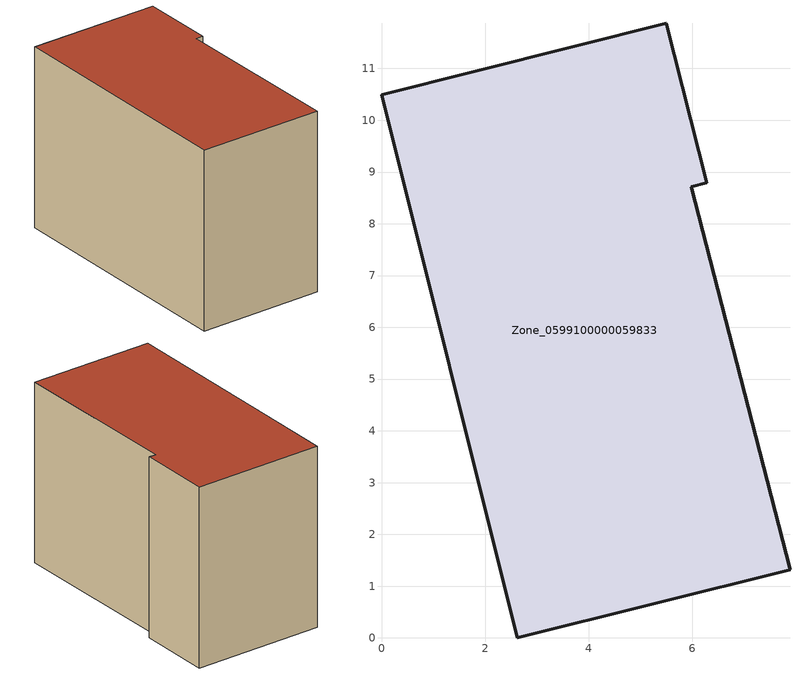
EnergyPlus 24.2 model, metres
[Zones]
Zone_0599100000059833
 floor ground (C_G): 0,10.49 5.5,11.88 6.28,8.79 5.98,8.72 7.89,1.32 2.62,0 z0
 wall outside (C_F): 2.62,0 7.89,1.32 5.98,8.72 6.28,8.79 5.5,11.88 0,10.49 2.62,0 z0:7.8
 roof outside (C_R): 5.5,11.88 0,10.49 2.62,0 7.89,1.32 5.98,8.72 6.28,8.79 z7.8
[BUILDING]
Pand.0599100000059833: North Axis=0; Terrain=City; Loads Convergence Tolerance Value=0.04; Temperature Convergence Tolerance Value=0.4; Solar Distribution=FullExterior; Maximum Number of Warmup Days=25; Minimum Number of Warmup Days=1
[Site:Location]
Rotterdam.The.Hague.AP_ZH_NLD Design_Conditions: Latitude=51.96; Longitude=4.45; Time Zone=1; Elevation=-4.5
[SITE:GROUNDTEMPERATURE:BUILDINGSURFACE]
18, 18, 18, 18, 18, 18, 18, 18, 18, 18, 18, 18
[MATERIAL] Thermal Absorptance=0.9; Solar Absorptance=0.7; Visible Absorptance=0.7
Name | Roughness | Thickness | Conductivity | Density | Specific Heat
G.TI.1975-1991 | MediumSmooth | 0.15 | 0.288461 | 540 | 1210
F.TI.1975-1991 | Rough | 0.3 | 0.230769 | 1920 | 840
R.TI.1975-1991 | MediumRough | 0.2 | 0.153846 | 1500 | 1000
[CONSTRUCTION]
C_G: G.TI.1975-1991
C_F: F.TI.1975-1991
C_R: R.TI.1975-1991
[ZONE]
Zone_0599100000059833: Type=1; Multiplier=1; Ceiling Height=Autocalculate; Volume=Autocalculate; Floor Area=autocalculate; Part of Total Floor Area=Yes
[ZONEINFILTRATION:DESIGNFLOWRATE]
Infil_Zone_0599100000059833: Zone or ZoneList or Space or SpaceList=Zone_0599100000059833; Schedule=AlwaysOn; Design Flow Rate Calculation Method=Flow/Area; Flow Rate per Floor Area=0.003; Constant Term Coefficient=1; Temperature Term Coefficient=0; Velocity Term Coefficient=0; Velocity Squared Term Coefficient=0
[HVACTEMPLATE:ZONE:IDEALLOADSAIRSYSTEM]
Zone_0599100000059833: Maximum Heating Supply Air Temperature=50; Minimum Cooling Supply Air Temperature=13; Maximum Heating Supply Air Humidity Ratio=0.0156; Minimum Cooling Supply Air Humidity Ratio=0.0077; Heating Limit=NoLimit; Cooling Limit=NoLimit; Dehumidification Control Type=ConstantSensibleHeatRatio; Cooling Sensible Heat Ratio=0.7; Dehumidification Setpoint=60; Humidification Control Type=None; Humidification Setpoint=30; Outdoor Air Method=None; Outdoor Air Flow Rate per Person=0.00944; Outdoor Air Flow Rate per Zone Floor Area=0; Outdoor Air Flow Rate per Zone=0; Demand Controlled Ventilation Type=None; Outdoor Air Economizer Type=NoEconomizer; Heat Recovery Type=None; Sensible Heat Recovery Effectiveness=0.7; Latent Heat Recovery Effectiveness=0.65
[ZONECONTROL:THERMOSTAT]
ThermostatControl_Zone_0599100000059833: Zone or ZoneList=Zone_0599100000059833; Control Type Schedule=DualSetpointControlType; Control 1=Thermostat_Zone_0599100000059833; Temperature Difference Between Cutout And Setpoint=0
[THERMOSTATSETPOINT:DUALSETPOINT]
Thermostat_Zone_0599100000059833: Heating Setpoint Temperature Schedule=HeatingSetpoint_Zone_0599100000059833; Cooling Setpoint Temperature Schedule=CoolingSetpoint_Zone_0599100000059833
[SCHEDULE:COMPACT]
HeatingSetpoint_Zone_0599100000059833: Through: 12/31, For: AllDays, Until: 24:00, 21
CoolingSetpoint_Zone_0599100000059833: Through: 12/31, For: AllDays, Until: 24:00, 24
DualSetpointControlType: Through: 12/31, For: AllDays, Until: 24:00, 4
AlwaysOn: Through: 12/31, For: AllDays, Until: 24:00, 1
